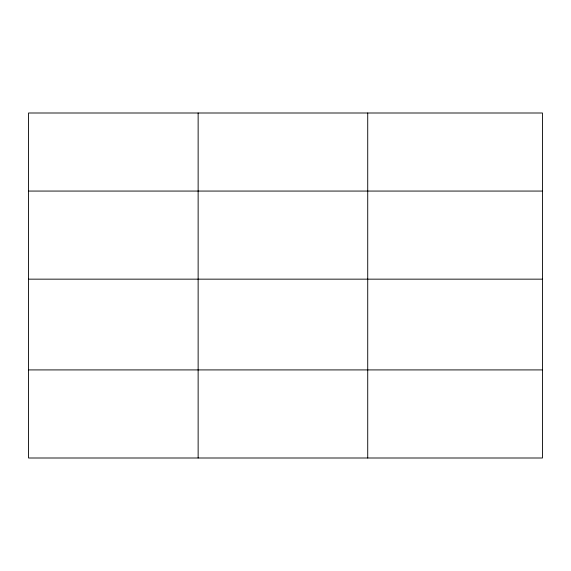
<?xml version="1.0" encoding="UTF-8"?>
<svg xmlns="http://www.w3.org/2000/svg" width="571" height="571" viewBox="0 0 571 571"><rect width="100%" height="100%" fill="white"/><g stroke="black" fill="none" stroke-linecap="round" stroke-linejoin="round"><path stroke-width="0.86" d="M542.45 279.155L542.45 113.001L28.55 113.001L28.55 457.999L542.45 457.999L542.45 279.155L28.55 279.155M28.55 191.064L542.45 191.064M28.55 369.915L542.45 369.915M367.724 113.001L367.724 457.999M198.137 113.001L198.137 457.999"/></g></svg>
